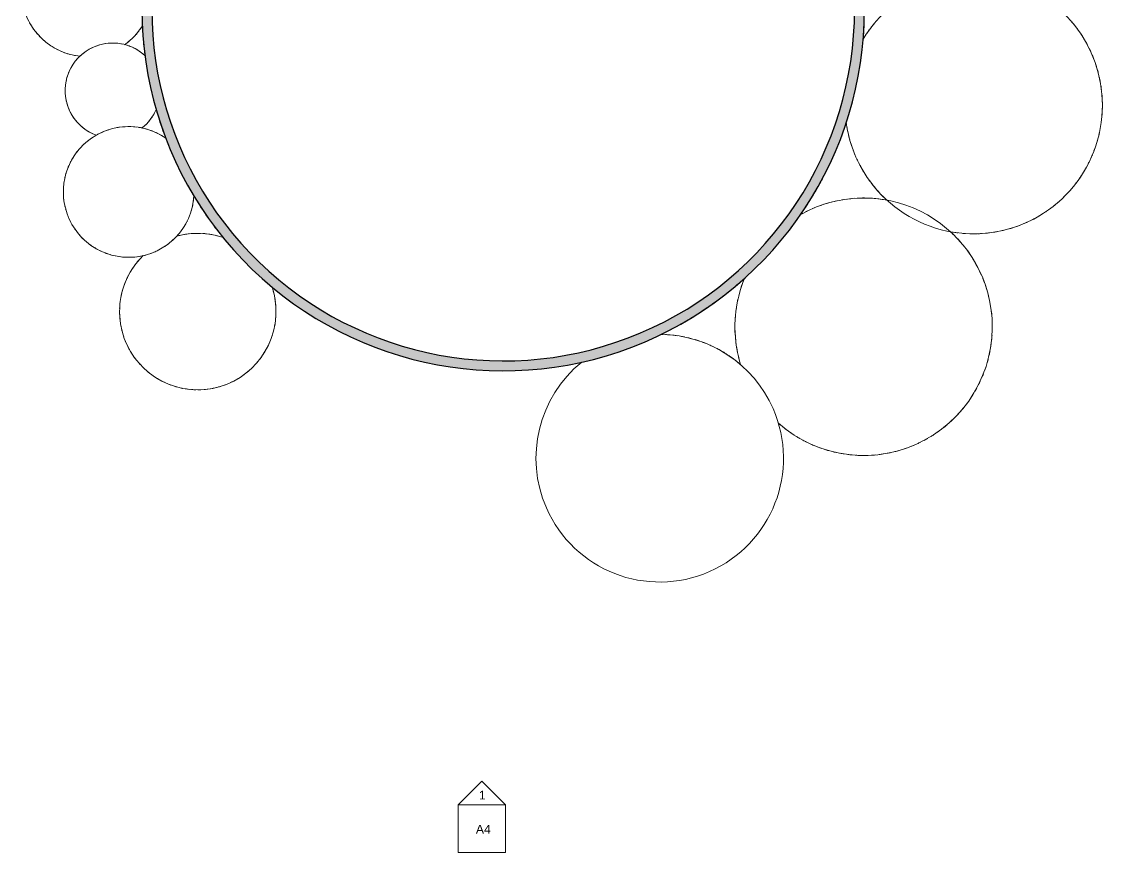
# Model space of a CAD drawing. Header units: inches. Extents: x -870 to 733, y -1250 to 961.
# Drawn here: x -481 to 611, y -1250 to -411 of the extents above; entities that cross this region are included whole.
import ezdxf

# ---------------------------------------------------------------- set-up
doc = ezdxf.new("R2010")
doc.units = ezdxf.units.IN
doc.header["$MEASUREMENT"] = 0
for name, color, linetype, lineweight in [('A-DETL-MBND', 5, 'Continuous', 9), ('A-ROOF', 132, 'Continuous', 13), ('A-WALL', 113, 'Continuous', 13), ('A-WALL-PATT', 111, 'Continuous', 13), ('G-ANNO-SYMB', 111, 'Continuous', 9)]:
    doc.layers.add(name, color=color, linetype=linetype, lineweight=lineweight)
doc.styles.add('Arial', font='arial.ttf', dxfattribs={"height": 8.851796})

# ---------------------------------------------------------------- blocks, each defined once
blk = doc.blocks.new('Elevation - Detail Number-164347-Storage Room Roof')
at = {"layer": 'G-ANNO-SYMB'}
for p, q in [((-0.25, -0.25), (-0.25, 0.25)), ((-0.25, 0.25), (0.25, 0.25)), ((0.25, 0.25), (0.25, -0.25)), ((0.25, -0.25), (-0.25, -0.25))]:
    blk.add_line(p, q, dxfattribs=at)
blk = doc.blocks.new('Elevation - Detail Number-164074-Storage Room Roof')
at = {"layer": 'G-ANNO-SYMB'}
for p, q in [((0, 0.25), (-0.25, 0)), ((0.25, 0), (0, 0.25)), ((-0.25, 0), (0.25, 0))]:
    blk.add_line(p, q, dxfattribs=at)

msp = doc.modelspace()

# ---------------------------------------------------------------- hatches: boundary and pattern name
at = {"layer": 'A-WALL-PATT'}
msp.add_hatch(color=256, dxfattribs=at).paths.add_polyline_path([(-0.3, -764), (13.2, -764), (26.6, -763.5), (40.1, -762.4), (53.5, -760.9), (66.8, -758.9), (80, -756.4), (93.2, -753.5), (106.2, -750), (119.1, -746.1), (131.8, -741.6), (144.4, -736.8), (156.8, -731.4), (168.9, -725.6), (180.9, -719.4), (192.6, -712.7), (204, -705.6), (215.2, -698.1), (226.1, -690.1), (236.7, -681.8), (247, -673.1), (257, -664), (266.6, -654.6), (275.8, -644.8), (284.7, -634.6), (293.2, -624.2), (301.3, -613.4), (309.1, -602.4), (316.4, -591), (323.4, -579.2), (329.7, -567.6), (335.7, -555.5), (341.2, -543.3), (346.3, -530.8), (351, -518.1), (355.1, -505.3), (358.8, -492.3), (362, -479.3), (364.7, -466.1), (367, -452.8), (368.7, -439.4), (370, -425.5), (370.7, -412.5), (370.9, -399), (360.9, -399), (360.7, -412.3), (359.9, -425.5), (358.7, -438.7), (357, -451.8), (354.8, -464.9), (352.1, -477.9), (348.9, -490.7), (345.2, -503.5), (341.1, -516.1), (336.5, -528.5), (331.4, -540.8), (325.9, -552.8), (320, -564.6), (313.6, -576.2), (306.7, -587.6), (299.5, -598.6), (291.8, -609.5), (283.8, -620), (275.4, -630.2), (266.5, -640.1), (257.4, -649.6), (247.8, -658.9), (238, -667.7), (227.8, -676.2), (217.3, -684.3), (206.5, -691.9), (195.4, -699.2), (184.1, -706.1), (172.5, -712.5), (160.7, -718.5), (148.7, -724.1), (136.5, -729.2), (124.1, -733.8), (111.5, -738), (98.8, -741.7), (85.9, -744.9), (73, -747.7), (59.9, -749.9), (46.8, -751.7), (33.6, -753), (20.4, -753.8), (7.1, -754), (-6.1, -753.8), (-19.4, -753.1), (-32.6, -752), (-45.7, -750.3), (-58.8, -748.1), (-71.7, -745.4), (-84.6, -742.3), (-97.4, -738.7), (-110, -734.6), (-122.4, -730), (-134.7, -725), (-146.7, -719.5), (-158.6, -713.6), (-170.2, -707.3), (-181.6, -700.5), (-192.7, -693.3), (-203.5, -685.7), (-214.1, -677.7), (-224.3, -669.2), (-234.2, -660.5), (-243.8, -651.3), (-253.1, -641.8), (-261.9, -632), (-270.5, -621.8), (-278.6, -611.4), (-286.3, -600.6), (-293.6, -589.6), (-300.5, -578.3), (-307, -566.7), (-313, -554.9), (-318.6, -542.9), (-323.8, -530.7), (-328.4, -518.3), (-332.7, -505.7), (-336.4, -493), (-339.7, -480.2), (-342.5, -467.2), (-344.8, -454.2), (-346.6, -441.1), (-347.9, -427.9), (-348.7, -414.7), (-349.1, -401.4), (-348.9, -387.1), (-348.3, -374.9), (-347.1, -361.7), (-345.5, -348.6), (-343.3, -335.5), (-340.7, -322.5), (-337.6, -309.7), (-334.1, -296.9), (-330, -284.3), (-325.5, -271.8), (-334.8, -268.2), (-339.4, -280.9), (-343.6, -293.7), (-347.2, -306.7), (-350.4, -319.8), (-353.1, -333), (-355.2, -346.3), (-356.9, -359.7), (-358.1, -373.1), (-358.9, -387.1), (-359.1, -400.1), (-358.8, -413.5), (-358, -427), (-356.7, -440.4), (-354.9, -453.8), (-352.7, -467), (-349.9, -480.2), (-346.7, -493.3), (-343, -506.3), (-338.8, -519.1), (-334.1, -531.7), (-329, -544.2), (-323.4, -556.5), (-317.3, -568.5), (-310.9, -580.3), (-304, -591.9), (-296.6, -603.2), (-288.9, -614.2), (-280.7, -625), (-272.2, -635.4), (-263.3, -645.5), (-253.2, -656), (-244.4, -664.7), (-234.4, -673.8), (-224.1, -682.5), (-213.5, -690.8), (-202.5, -698.7), (-191.3, -706.1), (-179.9, -713.2), (-168.1, -719.9), (-156.2, -726.1), (-144, -731.8), (-131.6, -737.1), (-119, -742), (-106.3, -746.4), (-93.4, -750.3), (-80.3, -753.7), (-67.2, -756.6), (-53.9, -759.1), (-40.6, -761.1), (-27.2, -762.5), (-13.8, -763.5)], flags=0)

# ---------------------------------------------------------------- linework, layer by layer
at = {"layer": 'A-DETL-MBND'}
for centre, radius, start, end in [((5.9, -399), 365, 356.112, 357.5489), ((-414.7, -380.8), 66, 318.7676, 319.6022), ((-414.7, -380.8), 66, 322.4811, 323.8247), ((5.9, -399), 365, 182.6207, 184.3114), ((-388.7, -481), 48, 74.5933, 75.2747), ((-414.7, -380.8), 66, 309.5489, 310.8928), ((-388.7, -481), 48, 69.108, 70.4029), ((-414.7, -380.8), 66, 314.0603, 315.3267), ((5.9, -399), 365, 184.6781, 186.2305), ((5.9, -399), 365, 355.3173, 355.588), ((-388.7, -481), 48, 63.6234, 64.6925), ((-388.7, -481), 48, 58.1394, 58.9821), ((-388.7, -481), 48, 52.6559, 53.272), ((5.9, -399), 365, 186.8195, 187.3649), ((5.9, -399), 365, 196.1105, 196.7467), ((5.9, -399), 365, 197.3231, 199.0399), ((-372.5, -583.4), 66, 77.8117, 78.2535), ((-372.5, -583.4), 66, 73.1004, 74.2431), ((-372.5, -583.4), 66, 68.3872, 69.5325), ((-372.5, -583.4), 66, 63.6715, 64.8231), ((5.9, -399), 365, 199.2315, 200.8545), ((5.9, -399), 365, 339.2378, 340.3456), ((5.9, -399), 365, 341.3129, 341.6914), ((481.2, -495.7), 130, 187.9595, 188.5311), ((481.2, -495.7), 130, 190.0514, 191.3921), ((-372.5, -583.4), 66, 58.9524, 61.5655), ((-372.5, -583.4), 66, 55.5563, 56.8363), ((5.9, -399), 365, 337.1623, 338.267), ((481.2, -495.7), 130, 193.4929, 194.8256), ((481.2, -495.7), 130, 196.9275, 198.2601), ((481.2, -495.7), 130, 200.3577, 201.696), ((5.9, -399), 365, 335.0864, 336.1895), ((481.2, -495.7), 130, 203.7848, 205.1338), ((481.2, -495.7), 130, 207.2098, 208.5742), ((5.9, -399), 365, 333.01, 334.1127), ((481.2, -495.7), 130, 210.6332, 212.0184), ((5.9, -399), 365, 330.9329, 332.0366), ((481.2, -495.7), 130, 214.0554, 215.4684), ((481.2, -495.7), 130, 217.4767, 218.9278), ((-372.5, -583.4), 66, 355.5264, 356.395), ((5.9, -399), 365, 211.0969, 211.513), ((5.9, -399), 365, 328.855, 329.9609), ((370, -719.5), 130, 88.6983, 90.5209), ((481.2, -495.7), 130, 220.8973, 222.4043), ((481.2, -495.7), 130, 223.8682, 224.3174), ((481.2, -495.7), 130, 224.8674, 225.9167), ((-372.5, -583.4), 66, 345.9537, 347.0784), ((-372.5, -583.4), 66, 350.7402, 351.8626), ((5.9, -399), 365, 212.463, 213.5796), ((5.9, -399), 365, 326.7759, 327.8856), ((370, -719.5), 130, 112.4117, 113.4338), ((370, -719.5), 130, 109.0253, 110.0058), ((370, -719.5), 130, 105.6387, 106.5801), ((370, -719.5), 130, 102.2517, 103.1562), ((370, -719.5), 130, 98.8642, 99.7336), ((370, -719.5), 130, 95.4763, 96.312), ((370, -719.5), 130, 92.0877, 92.8912), ((370, -719.5), 130, 86.0509, 87.1266), ((370, -719.5), 130, 82.6302, 83.7343), ((370, -719.5), 130, 79.5511, 80.3434), ((481.2, -495.7), 130, 227.303, 227.5922), ((-372.5, -583.4), 66, 336.3002, 337.3721), ((-372.5, -583.4), 66, 342.2943, 343.6871), ((5.9, -399), 365, 214.5328, 215.647), ((5.9, -399), 365, 325.4518, 325.8106), ((370, -719.5), 130, 118.4077, 119.1838), ((370, -719.5), 130, 115.7978, 116.8652), ((-372.5, -583.4), 66, 326.4535, 327.5277), ((-372.5, -583.4), 66, 331.3768, 332.45), ((5.9, -399), 365, 216.6011, 217.7154), ((-372.5, -583.4), 66, 317.4031, 317.6831), ((-372.5, -583.4), 66, 321.5303, 322.6054), ((5.9, -399), 365, 218.6684, 219.1346), ((5.9, -399), 365, 309.5164, 310.6758), ((5.9, -399), 365, 311.5714, 311.826), ((5.9, -399), 365, 307.4607, 308.6019), ((5.9, -399), 365, 305.404, 306.5354), ((5.9, -399), 365, 301.2857, 302.4134), ((5.9, -399), 365, 303.3458, 304.473), ((5.9, -399), 365, 297.155, 298.299), ((5.9, -399), 365, 299.2227, 300.3556), ((5.9, -399), 365, 295.934, 296.2435), ((164, -852.3), 125, 88.8448, 89.2747), ((164, -852.3), 125, 85.3653, 87.3672), ((164, -852.3), 125, 81.8836, 83.8461), ((164, -852.3), 125, 78.3987, 80.3429), ((164, -852.3), 125, 74.9091, 76.8497), ((164, -852.3), 125, 71.4121, 73.3624), ((164, -852.3), 125, 67.9025, 69.8791), ((164, -852.3), 125, 64.3682, 66.3984), ((164, -852.3), 125, 60.7762, 62.9197), ((164, -852.3), 125, 56.9837, 59.4425), ((164, -852.3), 125, 52.4909, 55.9663), ((164, -852.3), 125, 49.1887, 51.8627)]:
    msp.add_arc(centre, radius, start, end, dxfattribs=at)
at = {"layer": 'A-ROOF'}
for centre, radius, start, end in [((481.2, -495.7), 130, 354.9317, 149.1399), ((-414.7, -380.8), 66, 177.5138, 263.7842), ((-414.7, -380.8), 66, 305.2693, 328.0879), ((-388.7, -481), 48, 105.8944, 249.966), ((-388.7, -481), 48, 47.0116, 105.8944), ((-388.7, -481), 48, 308.0272, 336.4956), ((481.2, -495.7), 130, 187.8522, 354.9317), ((-372.5, -583.4), 66, 55.4194, 194.1632), ((-372.5, -583.4), 66, 25.3954, 25.7386), ((-372.5, -583.4), 66, 194.1632, 356.5566), ((370, -719.5), 130, 8.3055, 119.2948), ((-302.7, -704.2), 79, 71.018, 105.6307), ((-302.7, -704.2), 79, 134.3664, 183.4095), ((370, -719.5), 130, 157.9943, 188.3055), ((-302.7, -704.2), 79, 356.5905, 18.3129), ((-302.7, -704.2), 79, 183.4095, 356.5905), ((370, -719.5), 130, 228.5002, 8.3055), ((164, -852.3), 125, 23.6554, 89.3708), ((370, -719.5), 130, 188.3055, 197.1166), ((164, -852.3), 125, 129.0669, 203.6554), ((164, -852.3), 125, 203.6554, 23.6554)]:
    msp.add_arc(centre, radius, start, end, dxfattribs=at)
at = {"layer": 'A-WALL'}
for p, q in [((-401.8, -434.9), (-406.4, -436.4)), ((-376.5, -434.6), (-376.5, -434.6)), ((371.3, -426.3), (369.7, -428.8)), ((-424, -446.1), (-421.9, -446.4)), ((-407.9, -437.1), (-410.8, -438.4)), ((-356.1, -445.8), (-356.3, -445.6)), ((-345.4, -501.8), (-344.7, -500.3)), ((-359.1, -518.8), (-358.6, -518.5)), ((-359.1, -518.8), (-359.1, -518.8)), ((352.5, -513.6), (352.5, -513.7)), ((609.7, -515.2), (609.7, -515.1)), ((-406.9, -525.4), (-405.2, -526.1)), ((308, -605.2), (306.6, -606)), ((-277.1, -629.5), (-277.2, -629.4)), ((-357.9, -647.8), (-358, -647.8)), ((249.3, -671), (248.5, -673.2)), ((-227.6, -679.5), (-227.7, -679.5)), ((245.7, -757.7), (245.8, -757.8)), ((283.9, -816.9), (283.9, -817))]:
    msp.add_line(p, q, dxfattribs=at)
at = {"layer": 'A-WALL', "flags": 128}
for points in [[(-472.6, -412.5), (-471.2, -414.8), (-471.1, -415.1)], [(380.5, -413.5), (378.2, -416.4), (377.6, -417.1)], [(-469.7, -417.3), (-468.2, -419.4), (-468, -419.7)], [(-466.4, -421.8), (-464.8, -423.7), (-464.5, -424)], [(375.6, -419.8), (373.8, -422.5), (373.1, -423.5)], [(-462.8, -426), (-461, -427.8), (-460.7, -428.1)], [(-458.8, -429.9), (-456.9, -431.5), (-456.6, -431.8)], [(-454.5, -433.4), (-452.5, -434.8), (-452.1, -435.1)], [(-449.9, -436.6), (-447.9, -437.8), (-447.4, -438.1)], [(-397.3, -433.8), (-397.5, -433.9), (-401.8, -434.9)], [(-392.7, -433.2), (-393.1, -433.2), (-395.8, -433.6)], [(-388, -433), (-388.6, -433), (-390.8, -433.1)], [(-383.3, -433.3), (-384.1, -433.3), (-386, -433.1)], [(-378.7, -434.1), (-379.7, -433.9), (-381.3, -433.6)], [(-374.2, -435.3), (-375.3, -434.9), (-376.7, -434.6)], [(-369.8, -436.9), (-371.1, -436.4), (-372.2, -436)], [(-445.1, -439.4), (-443, -440.4), (-442.5, -440.6)], [(-440, -441.7), (-438, -442.5), (-437.3, -442.8)], [(-434.8, -443.6), (-432.7, -444.3), (-432, -444.5)], [(-429.4, -445.1), (-427.4, -445.6), (-426.6, -445.7)], [(-420.6, -445.2), (-422.4, -446.9), (-422.5, -447)], [(-416.7, -442.1), (-418.8, -443.7), (-418.9, -443.8)], [(-412.5, -439.4), (-415, -440.9), (-415, -440.9)], [(-365.5, -439), (-367, -438.2), (-367.9, -437.8)], [(-361.5, -441.5), (-363.1, -440.4), (-363.8, -440)], [(-357.6, -444.4), (-359.5, -443), (-359.9, -442.6)], [(-429.9, -456.4), (-431.1, -458.5), (-431.1, -458.7)], [(-427.2, -452.3), (-428.6, -454.3), (-428.7, -454.5)], [(-424.1, -448.6), (-425.7, -450.5), (-425.8, -450.6)], [(-434, -465.2), (-434.7, -467.4), (-434.8, -467.6)], [(-432.2, -460.7), (-433.1, -462.8), (-433.2, -463)], [(-436.7, -479.5), (-436.7, -481.7), (-436.7, -482)], [(-436.3, -474.6), (-436.5, -476.9), (-436.5, -477.2)], [(-435.4, -469.9), (-435.8, -472.1), (-435.9, -472.3)], [(-436.6, -484.3), (-436.4, -486.5), (-436.3, -486.8)], [(-436, -489.1), (-435.6, -491.2), (-435.5, -491.6)], [(-434.9, -493.9), (-434.3, -495.9), (-434.2, -496.3)], [(-433.4, -498.5), (-432.6, -500.4), (-432.4, -500.8)], [(-431.4, -502.9), (-430.4, -504.7), (-430.2, -505.1)], [(-429, -507.1), (-427.9, -508.8), (-427.6, -509.2)], [(-426.2, -511), (-424.9, -512.6), (-424.5, -512.9)], [(-353.5, -513.7), (-352.2, -512.3), (-351.8, -511.8)], [(-350.4, -510), (-349.4, -508.5), (-348.9, -507.9)], [(-347.7, -506), (-346.8, -504.6), (-346.4, -503.8)], [(-422.9, -514.7), (-421.5, -516), (-421.1, -516.4)], [(-419.4, -518), (-417.9, -519.2), (-417.4, -519.5)], [(-415.5, -520.9), (-413.9, -521.9), (-413.4, -522.2)], [(-411.3, -523.4), (-409.7, -524.2), (-409.1, -524.5)], [(-356.9, -517), (-355.5, -515.7), (-355, -515.3)], [(368.9, -589.5), (366.6, -589.6), (364.8, -589.6)], [(376.9, -589.7), (374.5, -589.6), (372.8, -589.6)], [(322.4, -598.5), (320.7, -599.2), (318.7, -600.1)], [(329.9, -595.9), (328.1, -596.5), (326, -597.2)], [(337.5, -593.6), (335.6, -594.2), (333.6, -594.7)], [(345.3, -591.9), (343.2, -592.3), (341.3, -592.7)], [(353.1, -590.6), (351, -590.9), (349.1, -591.2)], [(361, -589.8), (358.8, -590), (356.9, -590.2)], [(384.8, -590.4), (382.3, -590.1), (380.7, -590)], [(392.6, -591.5), (390.1, -591.1), (388.6, -590.9)], [(315.1, -601.7), (313.5, -602.4), (311.5, -603.4)], [(462, -627.7), (459.6, -625.4), (459, -624.8)], [(467.4, -633.5), (465.1, -630.9), (464.6, -630.4)], [(472.5, -639.6), (470.3, -636.9), (469.9, -636.3)], [(477.2, -646.1), (475.1, -643.1), (474.7, -642.6)], [(481.5, -652.8), (479.5, -649.6), (479.2, -649.1)], [(485.4, -659.7), (483.5, -656.3), (483.3, -655.9)], [(488.9, -667), (487.2, -663.3), (487, -663)], [(247.2, -676.6), (246.7, -678.2), (245.9, -680.7)], [(491.9, -674.4), (490.3, -670.5), (490.2, -670.2)], [(244.9, -684.1), (244.5, -685.5), (243.8, -688.2)], [(494.5, -682.2), (493.1, -677.9), (493, -677.6)], [(496.6, -690.4), (495.4, -685.4), (495.3, -685.2)], [(243, -691.7), (242.7, -692.9), (242.1, -695.9)], [(498.6, -700.8), (497.2, -693), (497.2, -692.9)], [(240.5, -707.1), (240.5, -707.9), (240.2, -711.6)], [(241.5, -699.4), (241.4, -700.4), (240.9, -703.7)], [(240, -714.9), (240, -715.5), (240, -719.6)], [(240, -722.7), (240, -723.1), (240.2, -728)], [(240.4, -730.5), (240.4, -730.7), (241.3, -738.3)]]:
    msp.add_lwpolyline(points, dxfattribs=at)
at = {"layer": 'A-WALL', "lineweight": 30}
for radius in [365, 355]:
    msp.add_arc((5.9, -399), radius, 159.0009, 360, dxfattribs=at)
at = {"layer": 'A-WALL'}
for centre, radius, start, end in [((481.2, -495.7), 130, 38.4333, 40.2568), ((-414.7, -380.8), 66, 314.6202, 317.8562), ((-414.7, -380.8), 66, 319.323, 322.5758), ((-414.7, -380.8), 66, 323.792, 328.0234), ((481.2, -495.7), 130, 34.9415, 36.7699), ((481.2, -495.7), 130, 31.4486, 33.2831), ((-414.7, -380.8), 66, 305.3504, 308.2901), ((-414.7, -380.8), 66, 308.9794, 313.3832), ((481.2, -495.7), 130, 27.9541, 29.7963), ((481.2, -495.7), 130, 24.4576, 26.3097), ((481.2, -495.7), 130, 20.9582, 22.823), ((481.2, -495.7), 130, 17.4547, 19.3365), ((481.2, -495.7), 130, 13.9446, 15.85), ((481.2, -495.7), 130, 10.4237, 12.3635), ((481.2, -495.7), 130, 6.8826, 8.8771), ((481.2, -495.7), 130, 3.2973, 5.3907), ((481.2, -495.7), 130, 354.9317, 358.418), ((481.2, -495.7), 130, 359.5793, 1.9043), ((-372.5, -583.4), 66, 112.5525, 114.9861), ((-372.5, -583.4), 66, 107.6877, 110.1212), ((-372.5, -583.4), 66, 102.8228, 105.2563), ((-372.5, -583.4), 66, 97.9579, 100.3915), ((-372.5, -583.4), 66, 93.0931, 95.5266), ((-372.5, -583.4), 66, 88.2282, 90.6617), ((-372.5, -583.4), 66, 83.3633, 85.7969), ((-372.5, -583.4), 66, 78.4985, 80.932), ((-372.5, -583.4), 66, 73.6336, 76.0671), ((-372.5, -583.4), 66, 68.7687, 71.2023), ((-372.5, -583.4), 66, 63.9039, 66.3374), ((481.2, -495.7), 130, 187.9595, 188.502), ((481.2, -495.7), 130, 190.2938, 192.0431), ((481.2, -495.7), 130, 346.4333, 347.8496), ((-372.5, -583.4), 66, 132.012, 134.4455), ((-372.5, -583.4), 66, 127.1471, 129.5806), ((-372.5, -583.4), 66, 122.2823, 124.7158), ((-372.5, -583.4), 66, 117.4174, 119.8509), ((-372.5, -583.4), 66, 59.039, 61.4725), ((-372.5, -583.4), 66, 55.4804, 56.6077), ((481.2, -495.7), 130, 193.8352, 195.5842), ((481.2, -495.7), 130, 197.3767, 199.1253), ((481.2, -495.7), 130, 342.7911, 344.3086), ((-372.5, -583.4), 66, 141.7417, 144.1752), ((-372.5, -583.4), 66, 136.8769, 139.3104), ((481.2, -495.7), 130, 200.9181, 202.6664), ((481.2, -495.7), 130, 339.1939, 340.7675), ((-372.5, -583.4), 66, 151.4715, 153.905), ((-372.5, -583.4), 66, 146.6066, 149.0401), ((-372.5, -583.4), 66, 25.078, 26.7766), ((481.2, -495.7), 130, 204.4596, 206.2074), ((481.2, -495.7), 130, 208.0011, 209.7485), ((481.2, -495.7), 130, 332.0513, 333.6855), ((481.2, -495.7), 130, 335.6171, 337.2265), ((-372.5, -583.4), 66, 166.066, 168.4996), ((-372.5, -583.4), 66, 162.2943, 163.6347), ((-372.5, -583.4), 66, 161.2012, 162.2943), ((-372.5, -583.4), 66, 156.3363, 158.7698), ((481.2, -495.7), 130, 211.5427, 213.2896), ((481.2, -495.7), 130, 324.9372, 326.6034), ((481.2, -495.7), 130, 328.4921, 330.1444), ((-372.5, -583.4), 66, 175.7958, 178.2293), ((-372.5, -583.4), 66, 170.9309, 173.3644), ((481.2, -495.7), 130, 215.0842, 216.8307), ((481.2, -495.7), 130, 218.6258, 220.3717), ((481.2, -495.7), 130, 321.3853, 323.0623), ((-372.5, -583.4), 66, 180.6606, 183.0942), ((-372.5, -583.4), 66, 355.7958, 356.5064), ((481.2, -495.7), 130, 222.1674, 223.9128), ((481.2, -495.7), 130, 225.7091, 227.4539), ((481.2, -495.7), 130, 314.2871, 315.9802), ((481.2, -495.7), 130, 317.8354, 319.5213), ((-372.5, -583.4), 66, 185.5255, 187.959), ((-372.5, -583.4), 66, 190.3904, 192.8239), ((-372.5, -583.4), 66, 346.066, 348.4996), ((-372.5, -583.4), 66, 350.9309, 353.3644), ((481.2, -495.7), 130, 307.1936, 308.8982), ((481.2, -495.7), 130, 310.7399, 312.4392), ((-372.5, -583.4), 66, 195.2552, 197.6888), ((-372.5, -583.4), 66, 200.1201, 202.5536), ((-372.5, -583.4), 66, 204.985, 207.4185), ((-372.5, -583.4), 66, 336.3363, 338.7698), ((-372.5, -583.4), 66, 341.2012, 342.2943), ((-372.5, -583.4), 66, 342.2943, 343.6347), ((481.2, -495.7), 130, 296.5587, 298.275), ((481.2, -495.7), 130, 300.1031, 301.8161), ((481.2, -495.7), 130, 303.6481, 305.3571), ((-372.5, -583.4), 66, 209.8498, 212.2833), ((-372.5, -583.4), 66, 214.7147, 217.1482), ((-372.5, -583.4), 66, 321.7417, 324.1752), ((-372.5, -583.4), 66, 326.6066, 329.0401), ((-372.5, -583.4), 66, 331.4715, 333.905), ((481.2, -495.7), 130, 282.3842, 284.1108), ((481.2, -495.7), 130, 285.9274, 287.6519), ((481.2, -495.7), 130, 289.4709, 291.1929), ((481.2, -495.7), 130, 293.0146, 294.734), ((-372.5, -583.4), 66, 219.5796, 222.0131), ((-372.5, -583.4), 66, 224.4444, 226.8779), ((-372.5, -583.4), 66, 312.012, 314.4455), ((-372.5, -583.4), 66, 316.8769, 319.3104), ((-302.7, -704.2), 79, 102.392, 105.575), ((-302.7, -704.2), 79, 96.9016, 101.3344), ((-302.7, -704.2), 79, 92.4685, 95.753), ((-302.7, -704.2), 79, 88.0349, 90.8031), ((-302.7, -704.2), 79, 83.6006, 86.196), ((-302.7, -704.2), 79, 79.1655, 81.6771), ((-302.7, -704.2), 79, 74.7293, 77.194), ((-302.7, -704.2), 79, 71.1663, 72.7289), ((481.2, -495.7), 130, 261.1283, 262.8645), ((481.2, -495.7), 130, 264.6707, 266.4055), ((481.2, -495.7), 130, 268.2131, 269.9466), ((481.2, -495.7), 130, 271.7556, 273.4877), ((481.2, -495.7), 130, 275.2983, 277.0287), ((481.2, -495.7), 130, 278.8412, 280.5698), ((-372.5, -583.4), 66, 229.3093, 231.7428), ((-372.5, -583.4), 66, 234.1742, 236.6077), ((-372.5, -583.4), 66, 239.039, 241.4725), ((-372.5, -583.4), 66, 243.9039, 246.3374), ((-372.5, -583.4), 66, 292.5525, 294.9861), ((-372.5, -583.4), 66, 297.4174, 299.8509), ((-372.5, -583.4), 66, 302.2823, 304.7158), ((-372.5, -583.4), 66, 307.1471, 309.5806), ((-372.5, -583.4), 66, 248.7687, 251.2023), ((-372.5, -583.4), 66, 253.6336, 256.0394), ((-372.5, -583.4), 66, 258.4985, 260.932), ((-372.5, -583.4), 66, 263.3633, 265.7969), ((-372.5, -583.4), 66, 268.2282, 270.6617), ((-372.5, -583.4), 66, 273.0931, 275.5266), ((-302.7, -704.2), 79, 138.2368, 141.0511), ((-372.5, -583.4), 66, 277.9579, 280.3915), ((-302.7, -704.2), 79, 134.4744, 136.4588), ((-372.5, -583.4), 66, 282.8228, 285.2563), ((-372.5, -583.4), 66, 287.6877, 290.1212), ((-302.7, -704.2), 79, 147.0102, 151.3953), ((-302.7, -704.2), 79, 142.6243, 146.1737), ((-302.7, -704.2), 79, 157.4557, 160.1701), ((-302.7, -704.2), 79, 152.6582, 155.7818), ((-302.7, -704.2), 79, 166.4488, 168.9554), ((-302.7, -704.2), 79, 161.9897, 164.5609), ((-302.7, -704.2), 79, 14.9422, 18.1834), ((-302.7, -704.2), 79, 10.8244, 14.4099), ((-302.7, -704.2), 79, 175.2877, 177.7626), ((-302.7, -704.2), 79, 170.8764, 173.355), ((-302.7, -704.2), 79, 9.0477, 9.8309), ((-302.7, -704.2), 79, 7.3355, 9.0477), ((-302.7, -704.2), 79, 2.8045, 5.1309), ((-302.7, -704.2), 79, 179.6895, 182.1837), ((-302.7, -704.2), 79, 353.7404, 356.0738), ((-302.7, -704.2), 79, 358.2732, 0.6023), ((370, -719.5), 130, 4.8114, 8.3055), ((-302.7, -704.2), 79, 184.0853, 186.6308), ((-302.7, -704.2), 79, 188.4775, 189.0477), ((-302.7, -704.2), 79, 189.0477, 190.8337), ((-302.7, -704.2), 79, 349.2079, 351.5448), ((370, -719.5), 130, 1.2818, 3.6232), ((370, -719.5), 130, 357.7699, 359.8773), ((-302.7, -704.2), 79, 193.0314, 195.3659), ((-302.7, -704.2), 79, 197.5605, 199.8986), ((-302.7, -704.2), 79, 340.1413, 342.4868), ((-302.7, -704.2), 79, 344.6749, 347.0158), ((370, -719.5), 130, 354.2581, 356.2652), ((-302.7, -704.2), 79, 202.0895, 204.4318), ((-302.7, -704.2), 79, 206.6184, 208.9656), ((-302.7, -704.2), 79, 331.0717, 333.4288), ((-302.7, -704.2), 79, 335.607, 337.9578), ((370, -719.5), 130, 188.3055, 191.5649), ((370, -719.5), 130, 350.7462, 352.6978), ((-302.7, -704.2), 79, 211.1474, 213.5003), ((-302.7, -704.2), 79, 215.6764, 218.0358), ((-302.7, -704.2), 79, 321.9976, 324.3709), ((-302.7, -704.2), 79, 326.5354, 328.8998), ((370, -719.5), 130, 192.6034, 194.8464), ((370, -719.5), 130, 343.7225, 345.6142), ((370, -719.5), 130, 347.2344, 349.1505), ((-302.7, -704.2), 79, 220.2054, 222.5726), ((-302.7, -704.2), 79, 224.7343, 227.111), ((-302.7, -704.2), 79, 229.2633, 231.6514), ((-302.7, -704.2), 79, 308.37, 310.784), ((-302.7, -704.2), 79, 312.9158, 315.313), ((-302.7, -704.2), 79, 317.4579, 319.8419), ((370, -719.5), 130, 196.0419, 197.0591), ((370, -719.5), 130, 340.2106, 342.0845), ((-302.7, -704.2), 79, 233.7923, 236.1946), ((-302.7, -704.2), 79, 238.3212, 240.7419), ((-302.7, -704.2), 79, 242.8501, 245.2949), ((-302.7, -704.2), 79, 294.6891, 297.1972), ((-302.7, -704.2), 79, 299.2606, 301.7261), ((-302.7, -704.2), 79, 303.8192, 306.2551), ((370, -719.5), 130, 333.1869, 335.0363), ((370, -719.5), 130, 336.6988, 338.559), ((-302.7, -704.2), 79, 247.3791, 249.8572), ((-302.7, -704.2), 79, 251.908, 254.4349), ((-302.7, -704.2), 79, 256.4369, 259.042), ((-302.7, -704.2), 79, 260.9659, 263.7164), ((-302.7, -704.2), 79, 265.4948, 268.6098), ((-302.7, -704.2), 79, 270.0477, 279.0815), ((-302.7, -704.2), 79, 280.667, 283.6104), ((-302.7, -704.2), 79, 285.45, 288.1393), ((-302.7, -704.2), 79, 290.0943, 292.6683), ((370, -719.5), 130, 329.675, 331.5158), ((370, -719.5), 130, 322.6513, 324.4789), ((370, -719.5), 130, 326.1632, 327.9968), ((370, -719.5), 130, 315.6275, 317.4458), ((370, -719.5), 130, 319.1394, 320.962), ((370, -719.5), 130, 228.5417, 229.6137), ((370, -719.5), 130, 308.6038, 310.4149), ((370, -719.5), 130, 312.1157, 313.9301), ((370, -719.5), 130, 231.3412, 233.126), ((370, -719.5), 130, 234.8532, 236.6384), ((370, -719.5), 130, 301.58, 303.3857), ((370, -719.5), 130, 305.0919, 306.9001), ((370, -719.5), 130, 238.3652, 240.1508), ((370, -719.5), 130, 241.8772, 243.6632), ((370, -719.5), 130, 245.3892, 247.1757), ((370, -719.5), 130, 291.0443, 292.8438), ((370, -719.5), 130, 294.5562, 296.3575), ((370, -719.5), 130, 298.0681, 299.8715), ((370, -719.5), 130, 248.9011, 250.6882), ((370, -719.5), 130, 252.4131, 254.2007), ((370, -719.5), 130, 255.925, 257.7133), ((370, -719.5), 130, 259.437, 261.226), ((370, -719.5), 130, 262.9489, 264.7387), ((370, -719.5), 130, 266.4609, 268.2515), ((370, -719.5), 130, 269.9728, 271.7644), ((370, -719.5), 130, 273.4847, 275.2774), ((370, -719.5), 130, 276.9966, 278.7904), ((370, -719.5), 130, 280.5086, 282.3036), ((370, -719.5), 130, 284.0205, 285.8168), ((370, -719.5), 130, 287.5324, 289.3302)]:
    msp.add_arc(centre, radius, start, end, dxfattribs=at)

# ---------------------------------------------------------------- block references
at = {"layer": 'G-ANNO-SYMB', "xscale": 95.99999999999994, "yscale": 95.99999999999994, "zscale": 95.99999999999994}
for name, p in [('Elevation - Detail Number-164074-Storage Room Roof', (-15.7, -1202.3)), ('Elevation - Detail Number-164347-Storage Room Roof', (-15.7, -1226.3))]:
    msp.add_blockref(name, p, dxfattribs=at)

# ---------------------------------------------------------------- next in the draw order: texts
at = {"layer": 'G-ANNO-SYMB', "char_height": 8.85, "attachment_point": 2, "line_spacing_factor": 0.938532, "style": 'Arial', "bg_fill": 3, "box_fill_scale": 1.25, "bg_fill_color": 0, "bg_fill_transparency": 0}
for s, insert, width in [('1', (-15.2, -1188), 8.208), ('A4', (-14.2, -1222.5), 18.036)]:
    msp.add_mtext(s, dxfattribs=dict(at, insert=insert, width=width))

doc.saveas('drawing.dxf')
